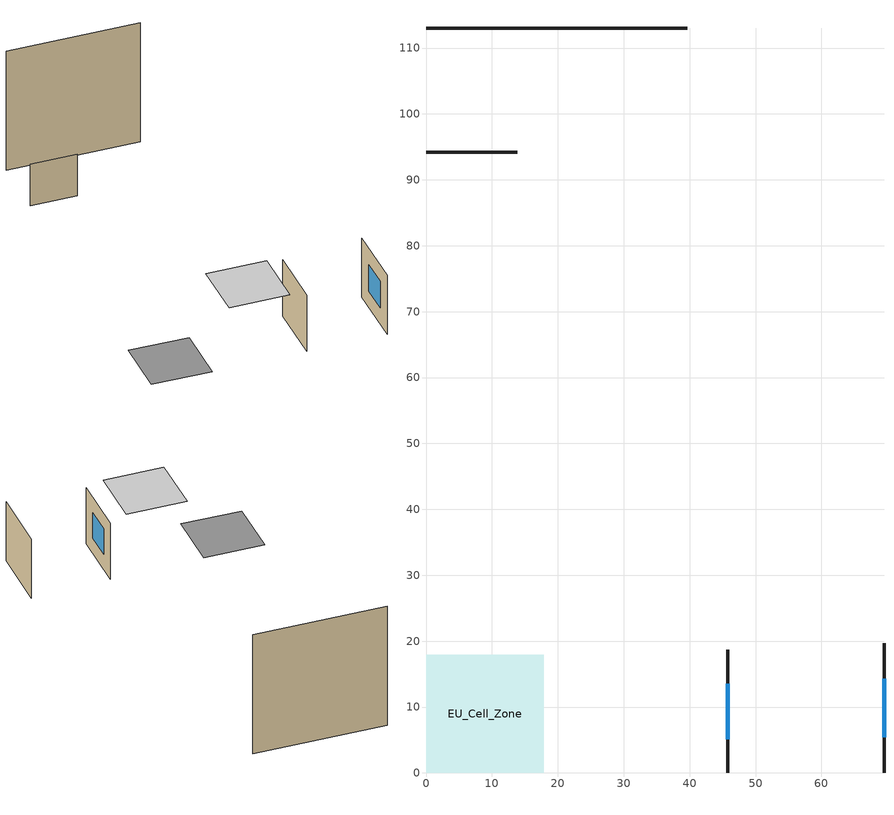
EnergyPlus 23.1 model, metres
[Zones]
EU_Cell_Zone
 floor othersidecoefficients (EU_IT.MidClim.MFH.04.Gen.ReEx.001.001_floor_1_Construction): 0,0 17.9,0 17.9,17.9 0,17.9 z0
 wall outside (EU_IT.MidClim.MFH.04.Gen.ReEx.001.001_wall_1_east_1_Construction): 45.8,0 45.8,18.7 z0:18.7
 wall outside (EU_IT.MidClim.MFH.04.Gen.ReEx.001.001_wall_1_west_2_Construction): 69.5,19.65 69.5,0 z0:19.65
 wall othersidecoefficients (EU_IT.MidClim.MFH.04.Gen.ReEx.001.001_wall_2_Construction): 13.88,94.15 0,94.15 z0:13.88
 wall othersidecoefficients (EU_IT.MidClim.MFH.04.Gen.ReEx.001.001_thermal_bridge_Construction): 39.61,113.02 0,113.02 z0:39.61
 window (EU_IT.MidClim.MFH.04.Gen.ReEx.001.001_window_east_1_Construction): 45.8,5.13 45.8,13.57 z5.13:13.57
 window (EU_IT.MidClim.MFH.04.Gen.ReEx.001.001_window_west_2_Construction): 69.5,14.25 69.5,5.39 z5.39:14.25
 ceiling othersidecoefficients (EU_IT.MidClim.MFH.04.Gen.ReEx.001.001_roof_2_Construction): 22.9,0 40.8,0 40.8,17.9 22.9,17.9 z20
[Building]
EU Step8 Campaign Cell: North Axis=0; Terrain=City; Solar Distribution=FullExterior
[Site:Location]
Bologna: Latitude=44.5; Longitude=11.25; Time Zone=1; Elevation=37
[SizingPeriod:WeatherFileDays]
AnnualSizingPeriod: Begin Month=1; Begin Day of Month=1; End Month=12; End Day of Month=31; Use Weather File Daylight Saving Period=No; Use Weather File Rain and Snow Indicators=No
[MATERIAL]
EU_InternalMass_Material: Roughness=MediumRough; Thickness=0.1; Conductivity=1; Density=1800; Specific Heat=900; Thermal Absorptance=0.9; Solar Absorptance=0.7; Visible Absorptance=0.7
[MATERIAL:NOMASS] Roughness=MediumRough; Thermal Absorptance=0.9; Solar Absorptance=0.7; Visible Absorptance=0.7
Name | Thermal Resistance
EU_IT.MidClim.MFH.04.Gen.ReEx.001.001_floor_1_NoMass | 0.872884
EU_IT.MidClim.MFH.04.Gen.ReEx.001.001_roof_2_NoMass | 0.687726
EU_IT.MidClim.MFH.04.Gen.ReEx.001.001_wall_1_east_1_NoMass; EU_IT.MidClim.MFH.04.Gen.ReEx.001.001_wall_1_west_2_NoMass | 0.766722
EU_IT.MidClim.MFH.04.Gen.ReEx.001.001_wall_2_NoMass | 0.564552
EU_IT.MidClim.MFH.04.Gen.ReEx.001.001_thermal_bridge_NoMass | 11.3475
[WINDOWMATERIAL:SIMPLEGLAZINGSYSTEM] UFactor=4.31814; Solar Heat Gain Coefficient=0.85; Visible Transmittance=0.85
EU_IT.MidClim.MFH.04.Gen.ReEx.001.001_window_east_1_SimpleGlazing; EU_IT.MidClim.MFH.04.Gen.ReEx.001.001_window_west_2_SimpleGlazing
[CONSTRUCTION]
EU_IT.MidClim.MFH.04.Gen.ReEx.001.001_floor_1_Construction: EU_IT.MidClim.MFH.04.Gen.ReEx.001.001_floor_1_NoMass
EU_IT.MidClim.MFH.04.Gen.ReEx.001.001_roof_2_Construction: EU_IT.MidClim.MFH.04.Gen.ReEx.001.001_roof_2_NoMass
EU_IT.MidClim.MFH.04.Gen.ReEx.001.001_wall_1_east_1_Construction: EU_IT.MidClim.MFH.04.Gen.ReEx.001.001_wall_1_east_1_NoMass
EU_IT.MidClim.MFH.04.Gen.ReEx.001.001_window_east_1_Construction: EU_IT.MidClim.MFH.04.Gen.ReEx.001.001_window_east_1_SimpleGlazing
EU_IT.MidClim.MFH.04.Gen.ReEx.001.001_wall_1_west_2_Construction: EU_IT.MidClim.MFH.04.Gen.ReEx.001.001_wall_1_west_2_NoMass
EU_IT.MidClim.MFH.04.Gen.ReEx.001.001_window_west_2_Construction: EU_IT.MidClim.MFH.04.Gen.ReEx.001.001_window_west_2_SimpleGlazing
EU_IT.MidClim.MFH.04.Gen.ReEx.001.001_wall_2_Construction: EU_IT.MidClim.MFH.04.Gen.ReEx.001.001_wall_2_NoMass
EU_IT.MidClim.MFH.04.Gen.ReEx.001.001_thermal_bridge_Construction: EU_IT.MidClim.MFH.04.Gen.ReEx.001.001_thermal_bridge_NoMass
EU_InternalMass_Construction: EU_InternalMass_Material
[ZONE]
EU_Cell_Zone: Type=1; Multiplier=1; Ceiling Height=1.25484; Volume=3076; Floor Area=817.105; Part of Total Floor Area=Yes
[INTERNALMASS]
EU_Cell_Zone_EU_InternalMass: Construction=EU_InternalMass_Construction; Zone or ZoneList=EU_Cell_Zone; Surface Area=817.105
[SURFACEPROPERTY:OTHERSIDECOEFFICIENTS] Combined ConvectiveRadiative Film Coefficient=0; Constant Temperature=0; Constant Temperature Coefficient=0; Ground Temperature Coefficient=0; Wind Speed Coefficient=0; Sinusoidal Variation of Constant Temperature Coefficient=No; Period of Sinusoidal Variation=24; Previous Other Side Temperature Coefficient=0
Name | External DryBulb Temperature Coefficient | Zone Air Temperature Coefficient
EU_IT.MidClim.MFH.04.Gen.ReEx.001.001_floor_1_b0.359712 | 0.359712 | 0.640288
EU_IT.MidClim.MFH.04.Gen.ReEx.001.001_roof_2_b0.668896 | 0.668896 | 0.331104
EU_IT.MidClim.MFH.04.Gen.ReEx.001.001_wall_1_east_1_b1; EU_IT.MidClim.MFH.04.Gen.ReEx.001.001_wall_1_west_2_b1; EU_IT.MidClim.MFH.04.Gen.ReEx.001.001_thermal_bridge_b1 | 1 | 0
EU_IT.MidClim.MFH.04.Gen.ReEx.001.001_wall_2_b0.62383 | 0.62383 | 0.37617
[OTHEREQUIPMENT]
EU_Step8_InternalGain_it__IT.MidClim.MFH.04.Gen.ReEx.001.001__f000_f000: Fuel Type=Electricity; Zone or ZoneList or Space or SpaceList=EU_Cell_Zone; Schedule=EU_Step8_GainSchedule_it__IT.MidClim.MFH.04.Gen.ReEx.001.001__f000_f000; Design Level Calculation Method=Watts/Area; Power per Zone Floor Area=1; Fraction Latent=0; Fraction Radiant=0; Fraction Lost=0; Carbon Dioxide Generation Rate=0; EndUse Subcategory=EU_Step8_InternalGains
[ZONEVENTILATION:DESIGNFLOWRATE]
EU_ConstantAir_EU_Cell_Zone: Zone or ZoneList or Space or SpaceList=EU_Cell_Zone; Schedule=EU_AlwaysOn; Design Flow Rate Calculation Method=AirChanges/Hour; Air Changes per Hour=0.705002; Ventilation Type=Natural; Fan Pressure Rise=0; Fan Total Efficiency=1; Constant Term Coefficient=1; Temperature Term Coefficient=0; Velocity Term Coefficient=0; Velocity Squared Term Coefficient=0; Minimum Indoor Temperature=-100; Maximum Indoor Temperature=100; Delta Temperature=-100; Minimum Outdoor Temperature=-100; Maximum Outdoor Temperature=100; Maximum Wind Speed=40
[HVACTEMPLATE:THERMOSTAT]
EU_HeatOnly_EU_Cell_Zone: Constant Heating Setpoint=20; Constant Cooling Setpoint=50
[HVACTEMPLATE:ZONE:IDEALLOADSAIRSYSTEM]
EU_Cell_Zone: Template Thermostat=EU_HeatOnly_EU_Cell_Zone; System Availability Schedule=EU_AlwaysOn; Maximum Heating Supply Air Temperature=50; Minimum Cooling Supply Air Temperature=13; Maximum Heating Supply Air Humidity Ratio=0.0156; Minimum Cooling Supply Air Humidity Ratio=0.0077; Heating Limit=NoLimit; Cooling Limit=NoLimit; Heating Availability Schedule=EU_AlwaysOn; Cooling Availability Schedule=EU_CoolingOff; Dehumidification Control Type=ConstantSensibleHeatRatio; Cooling Sensible Heat Ratio=0.7; Dehumidification Setpoint=60; Humidification Control Type=None; Humidification Setpoint=30; Outdoor Air Method=None; Outdoor Air Flow Rate per Person=0.00944; Outdoor Air Flow Rate per Zone Floor Area=0; Outdoor Air Flow Rate per Zone=0; Demand Controlled Ventilation Type=None; Outdoor Air Economizer Type=NoEconomizer; Heat Recovery Type=None; Sensible Heat Recovery Effectiveness=0.7; Latent Heat Recovery Effectiveness=0.65
[SIZING:ZONE]
EU_Cell_Zone: Zone Cooling Design Supply Air Temperature Input Method=SupplyAirTemperature; Zone Cooling Design Supply Air Temperature=13; Zone Heating Design Supply Air Temperature Input Method=SupplyAirTemperature; Zone Heating Design Supply Air Temperature=50; Zone Cooling Design Supply Air Humidity Ratio=0.008; Zone Heating Design Supply Air Humidity Ratio=0.008; Cooling Design Air Flow Method=DesignDay; Cooling Design Air Flow Rate=0; Cooling Minimum Air Flow per Zone Floor Area=0.000762; Cooling Minimum Air Flow=0; Cooling Minimum Air Flow Fraction=0.2; Heating Design Air Flow Method=DesignDay; Heating Design Air Flow Rate=0; Heating Maximum Air Flow per Zone Floor Area=0.002032; Heating Maximum Air Flow=0.141576; Heating Maximum Air Flow Fraction=0.3; Account for Dedicated Outdoor Air System=No; Dedicated Outdoor Air System Control Strategy=NeutralSupplyAir; Dedicated Outdoor Air Low Setpoint Temperature for Design=autosize; Dedicated Outdoor Air High Setpoint Temperature for Design=autosize; Zone Load Sizing Method=Sensible Load Only No Latent Load; Zone Latent Cooling Design Supply Air Humidity Ratio Input Method=HumidityRatioDifference; Zone Cooling Design Supply Air Humidity Ratio Difference=0.005; Zone Latent Heating Design Supply Air Humidity Ratio Input Method=HumidityRatioDifference; Zone Humidification Design Supply Air Humidity Ratio Difference=0.005
[SCHEDULE:CONSTANT]
Name | Hourly Value
EU_AlwaysOn | 1
EU_CoolingOff | 0
[SCHEDULE:FILE]
EU_Step8_GainSchedule_it__IT.MidClim.MFH.04.Gen.ReEx.001.001__f000_f000: File=C:\Users\o_iseri\Desktop\OpenUBEM\openubem\outputs\eu_certified_rerun_2026-08-28\rep3\schedules\it__IT.MidClim.MFH.04.Gen.ReEx.001.001__f000.csv; Column Number=1; Rows to Skip at Top=0; Number of Hours of Data=8760; Column Separator=Comma; Interpolate to Timestep=No; Minutes per Item=60; Adjust Schedule for Daylight Savings=Yes
